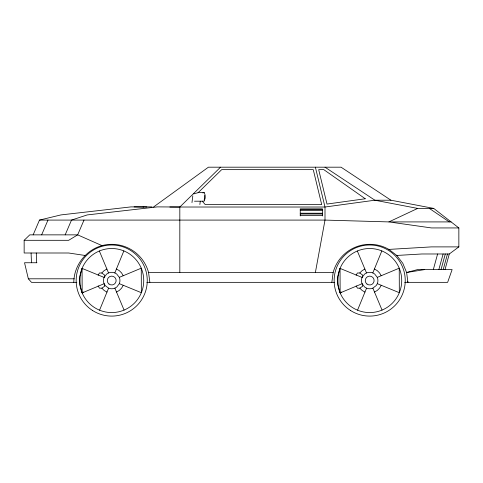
<?xml version="1.0" encoding="UTF-8"?>
<svg xmlns="http://www.w3.org/2000/svg" width="483" height="483" viewBox="0 0 483 483"><rect width="100%" height="100%" fill="white"/><g stroke="black" fill="none" stroke-linecap="round" stroke-linejoin="round"><path stroke-width="0.72" d="M191.974 202.594L192.802 195.917M199.865 204.538L200.282 201.2M73.808 282.344C73.905 265.529 85.781 250.049 101.998 245.612A38.024 38.024 0 0 1 148.565 272.497L333.149 272.497A38.024 38.024 0 0 1 388.893 249.409L431.452 246.891L458.85 246.891L458.85 227.94L433.734 208.421L390.946 200.216L374.874 200.216L324.999 207.02L169.829 207.02M331.851 282.344L333.149 272.497M315.381 272.497L324.999 220.085L324.999 207.02L315.381 167.19M362.105 277.423L340.05 268.397L337.913 276.481L337.943 284.843L340.141 292.909L362.093 283.72A8.229 8.229 0 0 1 362.075 277.423L364.653 274.036L366.512 272.955A8.229 8.229 0 0 1 372.81 272.931L374.675 274L377.283 277.369A8.229 8.229 0 0 1 377.301 283.666L376.239 285.531L372.864 288.14A8.229 8.229 0 0 1 366.567 288.164L364.701 287.095L362.093 283.72M433.329 269.574L437.604 253.98M438.848 269.574L443.116 253.98M441.027 269.574L445.296 253.98M443.201 269.574L447.475 253.98M445.018 269.574L449.287 253.98L458.85 246.891M204.104 200.131L204.816 198.042L204.816 195.398M99.558 310.183L108.584 288.164A8.229 8.229 0 0 0 114.888 288.14L116.741 287.059L119.325 283.666A8.229 8.229 0 0 0 119.301 277.369L116.693 274L114.827 272.931A8.229 8.229 0 0 0 108.53 272.955L106.677 274.036L104.093 277.423A8.229 8.229 0 0 0 104.117 283.72L105.197 285.58L108.584 288.164M114.827 272.931L123.859 250.906M357.541 310.183L366.567 288.164M372.81 272.931L381.836 250.906M33.146 234.859L39.473 220.085L60.894 214.923L130.99 206.893L143.741 206.966M41.641 234.859L47.974 220.085M65.169 234.859L71.502 220.085L87.224 214.923L157.325 206.893L179.821 207.02L220.544 167.19M84 220.085L77.666 234.859L68.671 240.311L24.15 240.311L24.15 253.001L68.671 253.001L84.948 255.453M98.127 275.25L99.42 272.992L101.792 272.992L104.66 275.087L104.66 277.32M123.243 285.272L121.625 288.097L119.331 290.41L116.524 292.046M356.11 275.25L357.402 272.992L359.769 272.992L362.642 275.087L362.642 277.32M381.226 285.272L379.608 288.097L377.314 290.41L374.5 292.046M101.792 272.992L104.08 270.685L106.894 269.043M359.769 272.992L362.063 270.685L364.876 269.043M198.048 192.765L221.679 169.648L313.262 169.648L321.69 204.563L205.203 204.563L202.28 201.157M24.15 240.311L29.765 234.859L77.666 234.859L101.998 245.612M153.485 207.02L208.415 167.19L341.07 167.19L390.946 200.216M83.378 292.052L82.158 292.909L79.967 284.843L79.937 276.481L82.104 268.397M341.36 292.052L340.141 292.909L340.05 268.397M98.164 285.924L99.474 288.17L101.847 288.17L104.66 286.25L104.66 284.022M356.146 285.924L357.456 288.17L359.823 288.17L362.642 286.25L362.642 284.022M433.734 208.421L417.662 208.421L388.893 221.914L324.999 220.085L39.473 220.085M104.117 283.72L82.158 292.909L82.068 268.397L104.123 277.423M119.301 277.369L141.259 268.18L141.35 292.698L119.325 283.666M377.283 277.369L399.236 268.18L399.326 292.698L377.301 283.666M193.731 193.894L198.428 192.584L204.237 192.584L205.027 194.764L205.027 198.658L204.164 201.2L194.474 201.2M202.89 192.959L204.237 192.584M424.726 269.574L406.614 272.497L402.81 263.326L396.766 255.453L388.893 249.409M396.766 255.453L421.894 253.98L449.287 253.98M143.119 206.893L152.079 206.893M300.245 209.405L322.409 209.405M300.245 210.425L322.409 210.425M300.245 213.22L322.409 213.22M300.245 213.993L322.409 213.993M300.245 215.4L322.409 215.4M451.098 221.914L388.893 221.914L431.452 227.94L458.85 227.94M36.943 262.746L24.53 262.746L28.34 278.8L31.486 282.344L76.821 282.344M74.279 278.8L28.34 278.8M146.832 282.344L334.55 282.344M404.657 282.344L447.632 282.344L452.124 269.574L417.62 269.574L406.614 272.497L407.906 282.344M134.087 206.893L146.838 206.966M417.662 208.421L374.874 200.216L324.999 167.19M374.416 269.013L377.241 270.625L379.553 272.919L381.19 275.733M364.961 292.082L362.135 290.464L359.823 288.17M116.439 269.013L119.259 270.625L121.571 272.919L123.207 275.733M106.978 292.082L104.153 290.464L101.847 288.17M429.333 208.421L449.287 221.914M357.323 250.997A32.035 32.035 0 0 0 350.284 306.029A32.035 32.035 0 0 0 401.464 284.608A32.035 32.035 0 0 0 357.323 250.997L366.512 272.955M372.864 288.14L382.053 310.098M99.341 250.997A32.035 32.035 0 0 0 92.301 306.029A32.035 32.035 0 0 0 143.481 284.608A32.035 32.035 0 0 0 99.341 250.997L108.53 272.955M114.888 288.14L124.077 310.098M148.565 272.497L149.863 282.344M36.279 253.001L36.654 262.746M31.087 253.001L31.467 262.746M407.779 281.384L407.779 282.344M322.409 215.949L322.409 208.855L300.245 208.855L300.245 215.949M179.821 207.02L179.821 272.497M365.251 198.761L326.997 204.061L318.689 169.648L323.797 169.648L365.251 198.761M350.489 310.466A35.555 35.555 0 0 0 405.201 282.211A35.555 35.555 0 0 0 353.375 248.956A35.555 35.555 0 0 0 350.489 310.466M367.002 284.07A4.432 4.432 0 0 0 374.084 281.106A4.432 4.432 0 0 0 367.98 276.457A4.432 4.432 0 0 0 367.002 284.07M92.507 310.466A35.555 35.555 0 0 0 147.224 282.211A35.555 35.555 0 0 0 95.399 248.956A35.555 35.555 0 0 0 92.507 310.466M109.025 284.07A4.432 4.432 0 0 0 116.101 281.106A4.432 4.432 0 0 0 109.997 276.457A4.432 4.432 0 0 0 109.025 284.07"/></g></svg>
